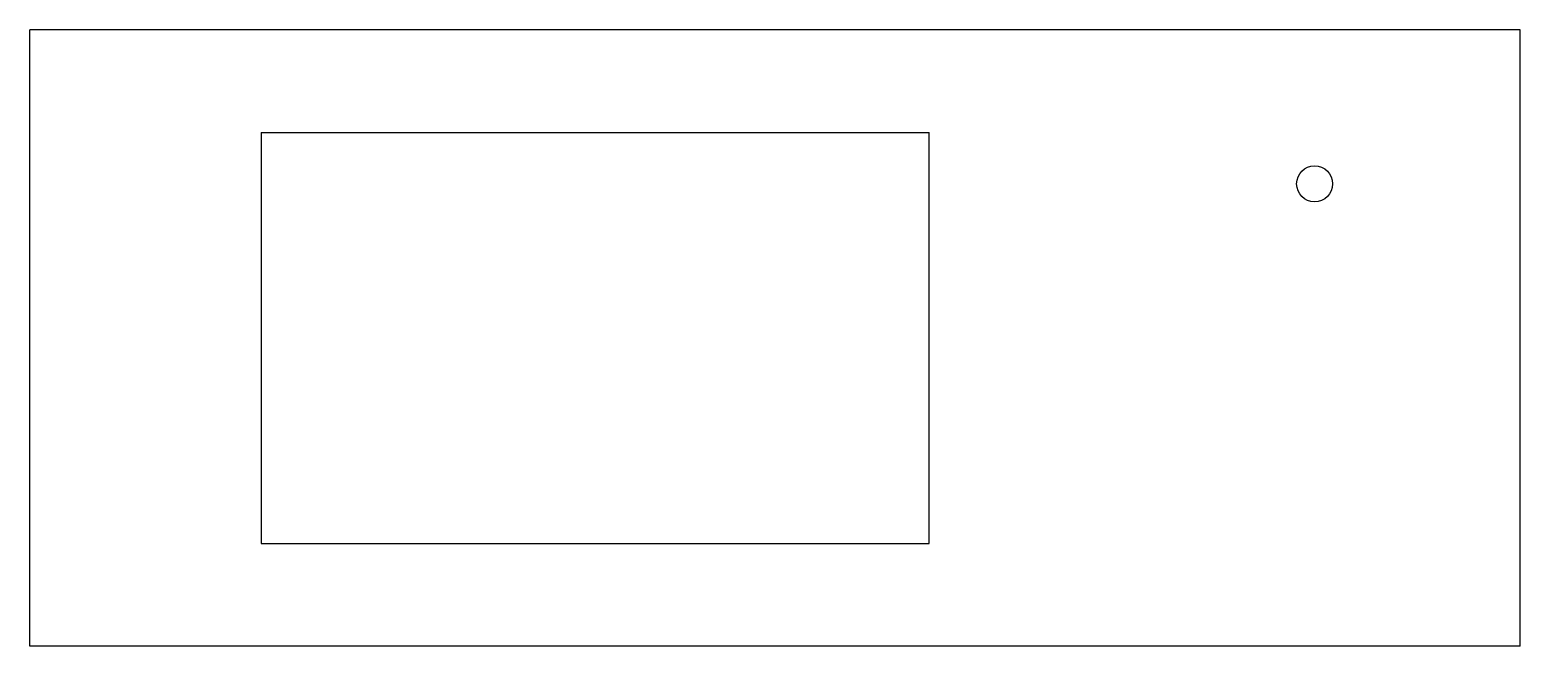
# Model space of a CAD drawing. Header units: inches. Extents: x -7.2 to 7.2, y -3 to 3.
import ezdxf

# ---------------------------------------------------------------- set-up
doc = ezdxf.new("R2010")
doc.units = ezdxf.units.IN
doc.header["$MEASUREMENT"] = 0

msp = doc.modelspace()

# ---------------------------------------------------------------- linework, layer by layer
at = {"color": 7, "linetype": 'Continuous', "lineweight": 25}
for p, q in [((7.25, 3), (-7.25, 3)), ((-7.25, -3), (-7.25, 3)), ((7.25, -3), (7.25, 3)), ((-5, 2), (1.5, 2)), ((-5, 2), (-5, -2)), ((1.5, -2), (1.5, 2)), ((-5, -2), (1.5, -2)), ((7.25, -3), (-7.25, -3))]:
    msp.add_line(p, q, dxfattribs=at)
msp.add_circle((5.25, 1.5), 0.175, dxfattribs=at)

doc.saveas('drawing.dxf')
